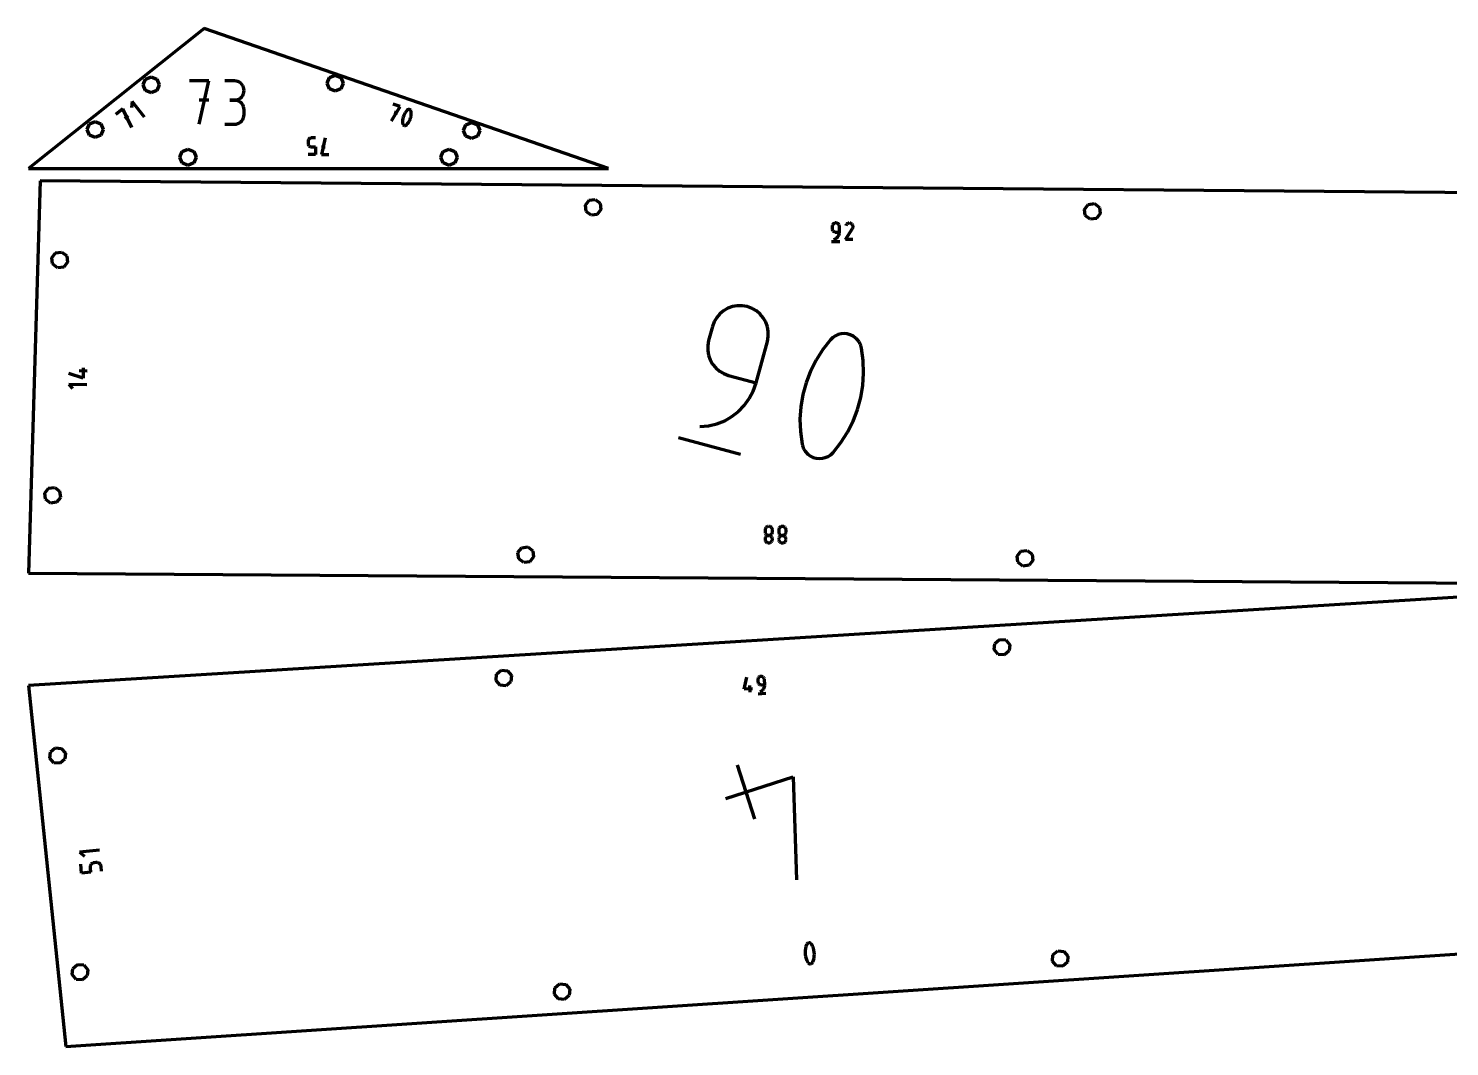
# Model space of a CAD drawing. Header units: inches. Extents: x -100 to 100, y -100 to -26.
# Drawn here: x 70.73 to 84.96, y -78.47 to -68.27 of the extents above; entities that cross this region are included whole.
import ezdxf

# ---------------------------------------------------------------- set-up
doc = ezdxf.new("R2010")
doc.units = ezdxf.units.IN
doc.header["$MEASUREMENT"] = 0
for name, color, linetype, lineweight in [('annotation', 7, 'Continuous', 0), ('boundary', 7, 'Continuous', 0), ('hole', 7, 'Continuous', 0)]:
    doc.layers.add(name, color=color, linetype=linetype, lineweight=lineweight)

msp = doc.modelspace()

# ---------------------------------------------------------------- linework, layer by layer
at = {"layer": 'annotation', "color": 1, "lineweight": 70}
for p, q in [((72.531335, -68.792833), (72.338525, -68.792833)), ((72.434943, -69.226418), (72.531335, -68.792833)), ((72.790226, -68.793336), (72.693943, -68.793336)), ((72.807543, -68.79489), (72.790226, -68.793336)), ((72.823837, -68.799369), (72.807543, -68.79489)), ((72.838838, -68.806498), (72.823837, -68.799369)), ((72.852275, -68.816001), (72.838838, -68.806498)), ((72.863877, -68.827602), (72.852275, -68.816001)), ((72.873372, -68.841026), (72.863877, -68.827602)), ((72.88049, -68.855998), (72.873372, -68.841026)), ((72.884959, -68.872242), (72.88049, -68.855998)), ((72.886509, -68.889483), (72.884959, -68.872242)), ((72.884959, -68.906804), (72.886509, -68.889483)), ((72.886509, -68.889483), (72.886509, -68.889483)), ((71.764355, -68.999163), (71.757279, -69.062137)), ((71.890035, -69.156709), (71.764355, -68.999163)), ((72.531335, -68.985915), (72.434943, -68.985915)), ((72.790226, -68.985901), (72.742017, -68.985901)), ((72.742017, -68.985901), (72.790226, -68.985901)), ((72.790226, -68.985901), (72.807543, -68.984347)), ((72.807543, -68.987456), (72.790226, -68.985901)), ((72.790226, -68.985901), (72.790226, -68.985901)), ((72.807543, -68.984347), (72.823837, -68.979865)), ((72.823837, -68.991935), (72.807543, -68.987456)), ((72.823837, -68.979865), (72.838838, -68.972729)), ((72.838838, -68.999064), (72.823837, -68.991935)), ((72.838838, -68.972729), (72.852275, -68.963212)), ((72.852275, -69.008567), (72.838838, -68.999064)), ((72.852275, -68.963212), (72.863877, -68.951588)), ((72.863877, -69.020168), (72.852275, -69.008567)), ((72.863877, -68.951588), (72.873372, -68.93813)), ((72.873372, -69.033592), (72.863877, -69.020168)), ((72.873372, -68.93813), (72.88049, -68.923111)), ((72.88049, -69.048564), (72.873372, -69.033592)), ((72.88049, -68.923111), (72.884959, -68.906804)), ((74.45019, -69.048844), (74.38026, -69.024622)), ((71.67024, -69.074241), (71.600181, -69.130129)), ((71.760896, -69.259728), (71.67024, -69.074241)), ((71.726208, -69.144399), (71.691183, -69.172339)), ((72.873372, -69.178726), (72.88049, -69.163753)), ((72.884959, -69.064808), (72.88049, -69.048564)), ((72.88049, -69.163753), (72.884959, -69.147505)), ((72.886509, -69.082048), (72.884959, -69.064808)), ((72.884959, -69.147505), (72.886509, -69.130258)), ((72.886509, -69.130258), (72.886509, -69.082048)), ((72.886509, -69.082048), (72.886509, -69.082048)), ((74.36076, -69.193991), (74.45019, -69.048844)), ((74.425934, -69.118873), (74.390974, -69.106764)), ((74.475581, -69.171145), (74.473434, -69.187087)), ((74.479293, -69.155555), (74.475581, -69.171145)), ((74.484531, -69.140433), (74.479293, -69.155555)), ((74.491254, -69.125895), (74.484531, -69.140433)), ((74.499423, -69.112057), (74.491254, -69.125895)), ((74.508996, -69.099036), (74.499423, -69.112057)), ((74.519935, -69.086948), (74.508996, -69.099036)), ((74.523134, -69.084276), (74.519935, -69.086948)), ((74.519935, -69.086948), (74.519935, -69.086948)), ((74.52666, -69.082275), (74.523134, -69.084276)), ((74.53042, -69.080946), (74.52666, -69.082275)), ((74.534321, -69.080286), (74.53042, -69.080946)), ((74.538268, -69.080295), (74.534321, -69.080286)), ((74.542168, -69.080972), (74.538268, -69.080295)), ((74.545929, -69.082315), (74.542168, -69.080972)), ((74.549456, -69.084322), (74.545929, -69.082315)), ((74.548803, -69.179703), (74.554041, -69.16458)), ((74.552656, -69.086994), (74.549456, -69.084322)), ((74.55381, -69.088224), (74.552656, -69.086994)), ((74.552656, -69.086994), (74.552656, -69.086994)), ((74.554868, -69.089544), (74.55381, -69.088224)), ((74.554041, -69.16458), (74.557746, -69.148988)), ((74.555827, -69.090945), (74.554868, -69.089544)), ((74.556683, -69.092419), (74.555827, -69.090945)), ((74.55743, -69.093956), (74.556683, -69.092419)), ((74.558066, -69.095547), (74.55743, -69.093956)), ((74.557746, -69.148988), (74.559877, -69.133043)), ((74.558585, -69.097184), (74.558066, -69.095547)), ((74.558983, -69.098857), (74.558585, -69.097184)), ((74.559257, -69.100558), (74.558983, -69.098857)), ((74.560394, -69.116861), (74.559257, -69.100558)), ((74.559257, -69.100558), (74.559257, -69.100558)), ((74.559877, -69.133043), (74.560394, -69.116861)), ((72.693943, -69.226405), (72.790226, -69.226405)), ((72.790226, -69.226405), (72.807543, -69.224851)), ((72.790226, -69.226405), (72.790226, -69.226405)), ((72.807543, -69.224851), (72.823837, -69.220374)), ((72.823837, -69.220374), (72.838838, -69.213248)), ((72.838838, -69.213248), (72.852275, -69.203748)), ((72.852275, -69.203748), (72.863877, -69.192149)), ((72.863877, -69.192149), (72.873372, -69.178726)), ((74.473434, -69.187087), (74.472895, -69.203264)), ((74.472895, -69.203264), (74.474001, -69.21956)), ((74.474001, -69.21956), (74.474001, -69.21956)), ((74.474001, -69.21956), (74.474273, -69.221256)), ((74.474273, -69.221256), (74.474668, -69.222921)), ((74.474668, -69.222921), (74.475183, -69.224547)), ((74.475183, -69.224547), (74.475816, -69.226129)), ((74.475816, -69.226129), (74.476564, -69.227663)), ((74.476564, -69.227663), (74.477427, -69.229143)), ((74.477427, -69.229143), (74.478401, -69.230563)), ((74.478401, -69.230563), (74.479484, -69.231918)), ((74.479484, -69.231918), (74.480674, -69.233203)), ((74.480674, -69.233203), (74.480674, -69.233203)), ((74.480674, -69.233203), (74.483856, -69.235835)), ((74.483856, -69.235835), (74.487369, -69.237813)), ((74.487369, -69.237813), (74.491119, -69.239133)), ((74.491119, -69.239133), (74.495013, -69.239795)), ((74.495013, -69.239795), (74.498955, -69.239797)), ((74.498955, -69.239797), (74.502852, -69.239137)), ((74.502852, -69.239137), (74.506608, -69.237813)), ((74.506608, -69.237813), (74.51013, -69.235825)), ((74.51013, -69.235825), (74.513324, -69.233169)), ((74.513324, -69.233169), (74.524292, -69.221089)), ((74.513324, -69.233169), (74.513324, -69.233169)), ((74.524292, -69.221089), (74.533889, -69.208073)), ((74.533889, -69.208073), (74.542072, -69.194239)), ((74.542072, -69.194239), (74.548803, -69.179703)), ((73.52691, -69.393221), (73.526314, -69.399858)), ((73.526314, -69.399858), (73.526314, -69.41824)), ((73.526314, -69.41824), (73.526314, -69.41824)), ((73.526314, -69.41824), (73.526909, -69.424875)), ((73.526909, -69.424875), (73.528626, -69.431114)), ((73.528627, -69.386972), (73.52691, -69.393221)), ((73.528626, -69.431114), (73.531358, -69.436856)), ((73.53136, -69.381218), (73.528627, -69.386972)), ((73.531358, -69.436856), (73.535001, -69.441997)), ((73.535005, -69.376062), (73.53136, -69.381218)), ((73.535001, -69.441997), (73.539451, -69.446435)), ((73.539455, -69.371609), (73.535005, -69.376062)), ((73.539451, -69.446435), (73.544601, -69.450066)), ((73.544606, -69.367963), (73.539455, -69.371609)), ((73.544601, -69.450066), (73.550349, -69.452786)), ((73.550353, -69.36523), (73.544606, -69.367963)), ((73.550349, -69.452786), (73.556587, -69.454494)), ((73.55659, -69.363514), (73.550353, -69.36523)), ((73.556587, -69.454494), (73.563213, -69.455087)), ((73.563213, -69.362918), (73.55659, -69.363514)), ((73.600111, -69.362918), (73.563213, -69.362918)), ((73.563213, -69.362918), (73.563213, -69.362918)), ((73.563213, -69.455087), (73.600111, -69.455087)), ((73.600111, -69.455087), (73.600111, -69.529082)), ((73.699368, -69.362918), (73.662428, -69.529082)), ((73.662428, -69.455087), (73.699368, -69.455087)), ((73.600111, -69.529082), (73.526314, -69.529082)), ((73.662428, -69.529082), (73.736319, -69.529082)), ((78.775705, -70.25243), (78.775551, -70.270911)), ((78.775551, -70.270911), (78.775551, -70.270911)), ((78.775551, -70.270911), (78.776092, -70.277555)), ((78.776356, -70.245795), (78.775705, -70.25243)), ((78.776092, -70.277555), (78.777757, -70.28382)), ((78.778126, -70.239558), (78.776356, -70.245795)), ((78.777757, -70.28382), (78.780444, -70.289599)), ((78.780908, -70.233823), (78.778126, -70.239558)), ((78.780444, -70.289599), (78.784046, -70.294787)), ((78.784597, -70.228694), (78.780908, -70.233823)), ((78.784046, -70.294787), (78.788461, -70.299278)), ((78.789085, -70.224276), (78.784597, -70.228694)), ((78.788461, -70.299278), (78.793583, -70.302967)), ((78.794268, -70.22067), (78.789085, -70.224276)), ((78.793583, -70.302967), (78.799309, -70.305749)), ((78.80004, -70.217983), (78.794268, -70.22067)), ((78.799309, -70.305749), (78.805533, -70.307519)), ((78.806293, -70.216317), (78.80004, -70.217983)), ((78.805533, -70.307519), (78.812153, -70.308169)), ((78.812923, -70.215776), (78.806293, -70.216317)), ((78.812153, -70.308169), (78.849063, -70.308477)), ((78.819556, -70.216427), (78.812923, -70.215776)), ((78.812923, -70.215776), (78.812923, -70.215776)), ((78.825788, -70.218197), (78.819556, -70.216427)), ((78.831516, -70.220981), (78.825788, -70.218197)), ((78.836636, -70.224672), (78.831516, -70.220981)), ((78.841046, -70.229165), (78.836636, -70.224672)), ((78.844643, -70.234354), (78.841046, -70.229165)), ((78.847324, -70.240134), (78.844643, -70.234354)), ((78.848985, -70.2464), (78.847324, -70.240134)), ((78.848152, -70.319676), (78.849063, -70.308477)), ((78.849524, -70.253045), (78.848985, -70.2464)), ((78.849063, -70.308477), (78.849524, -70.253045)), ((78.849524, -70.253045), (78.849524, -70.253045)), ((78.9108, -70.382816), (78.979926, -70.273573)), ((78.916982, -70.235126), (78.912058, -70.244383)), ((78.920874, -70.229704), (78.916982, -70.235126)), ((78.925526, -70.225189), (78.920874, -70.229704)), ((78.930799, -70.221617), (78.925526, -70.225189)), ((78.936552, -70.219024), (78.930799, -70.221617)), ((78.942644, -70.217444), (78.936552, -70.219024)), ((78.948934, -70.216913), (78.942644, -70.217444)), ((78.955281, -70.217465), (78.948934, -70.216913)), ((78.961545, -70.219138), (78.955281, -70.217465)), ((78.967586, -70.221965), (78.961545, -70.219138)), ((78.972978, -70.225861), (78.967586, -70.221965)), ((78.967586, -70.221965), (78.967586, -70.221965)), ((78.977474, -70.23052), (78.972978, -70.225861)), ((78.981036, -70.2358), (78.977474, -70.23052)), ((78.979926, -70.273573), (78.980008, -70.273473)), ((78.979926, -70.273573), (78.979926, -70.273573)), ((78.980008, -70.273473), (78.980087, -70.273372)), ((78.980087, -70.273372), (78.980164, -70.273269)), ((78.980164, -70.273269), (78.980238, -70.273164)), ((78.980238, -70.273164), (78.98031, -70.273055)), ((78.98031, -70.273055), (78.980381, -70.272942)), ((78.980381, -70.272942), (78.980451, -70.272823)), ((78.980451, -70.272823), (78.980521, -70.272699)), ((78.980521, -70.272699), (78.980591, -70.272568)), ((78.980591, -70.272568), (78.983458, -70.266544)), ((78.980591, -70.272568), (78.980591, -70.272568)), ((78.983624, -70.241559), (78.981036, -70.2358)), ((78.983458, -70.266544), (78.985155, -70.260289)), ((78.985199, -70.247655), (78.983624, -70.241559)), ((78.985155, -70.260289), (78.985723, -70.253946)), ((78.985723, -70.253946), (78.985199, -70.247655)), ((78.769843, -70.402419), (78.85295, -70.403111)), ((78.793068, -70.381834), (78.803656, -70.377989)), ((78.793068, -70.381834), (78.793068, -70.381834)), ((78.803656, -70.377989), (78.813388, -70.372753)), ((78.813388, -70.372753), (78.822164, -70.366261)), ((78.822164, -70.366261), (78.829882, -70.358648)), ((78.829882, -70.358648), (78.836441, -70.350049)), ((78.836441, -70.350049), (78.84174, -70.340597)), ((78.84174, -70.340597), (78.845677, -70.330428)), ((78.845677, -70.330428), (78.848152, -70.319676)), ((78.984619, -70.383431), (78.9108, -70.382816)), ((77.619326, -71.164287), (77.593825, -71.207449)), ((77.65141, -71.126871), (77.619326, -71.164287)), ((77.689081, -71.095769), (77.65141, -71.126871)), ((77.731342, -71.07155), (77.689081, -71.095769)), ((77.777193, -71.054781), (77.731342, -71.07155)), ((77.82564, -71.046032), (77.777193, -71.054781)), ((77.875683, -71.04587), (77.82564, -71.046032)), ((77.926325, -71.054864), (77.875683, -71.04587)), ((77.974652, -71.07278), (77.926325, -71.054864)), ((77.926325, -71.054864), (77.926325, -71.054864)), ((78.017777, -71.098274), (77.974652, -71.07278)), ((78.055139, -71.130355), (78.017777, -71.098274)), ((78.086174, -71.168029), (78.055139, -71.130355)), ((78.11032, -71.210304), (78.086174, -71.168029)), ((77.575906, -71.255789), (77.538409, -71.393696)), ((77.593825, -71.207449), (77.575906, -71.255789)), ((78.127014, -71.256188), (78.11032, -71.210304)), ((78.135693, -71.304688), (78.127014, -71.256188)), ((78.135795, -71.354811), (78.135693, -71.304688)), ((77.538409, -71.393696), (77.529384, -71.444452)), ((77.529384, -71.444452), (77.52952, -71.494577)), ((77.538409, -71.393696), (77.538409, -71.393696)), ((78.014287, -71.819209), (78.126756, -71.405566)), ((78.126756, -71.405566), (78.135795, -71.354811)), ((78.126756, -71.405566), (78.126756, -71.405566)), ((78.759195, -71.386795), (78.68125, -71.485674)), ((78.782445, -71.364523), (78.759195, -71.386795)), ((78.759195, -71.386795), (78.759195, -71.386795)), ((78.808568, -71.347259), (78.782445, -71.364523)), ((78.836844, -71.335043), (78.808568, -71.347259)), ((78.866551, -71.327914), (78.836844, -71.335043)), ((78.89697, -71.325914), (78.866551, -71.327914)), ((78.92738, -71.329081), (78.89697, -71.325914)), ((78.957061, -71.337455), (78.92738, -71.329081)), ((78.985292, -71.351077), (78.957061, -71.337455)), ((79.011354, -71.369987), (78.985292, -71.351077)), ((79.020888, -71.378856), (79.011354, -71.369987)), ((79.011354, -71.369987), (79.011354, -71.369987)), ((79.029736, -71.388472), (79.020888, -71.378856)), ((79.03786, -71.398767), (79.029736, -71.388472)), ((79.045225, -71.409674), (79.03786, -71.398767)), ((79.051792, -71.421126), (79.045225, -71.409674)), ((79.057523, -71.433056), (79.051792, -71.421126)), ((79.062382, -71.445396), (79.057523, -71.433056)), ((79.06633, -71.458079), (79.062382, -71.445396)), ((77.52952, -71.494577), (77.538244, -71.543078)), ((77.538244, -71.543078), (77.554982, -71.588961)), ((77.554982, -71.588961), (77.579164, -71.631231)), ((78.614309, -71.591027), (78.558623, -71.701938)), ((78.68125, -71.485674), (78.614309, -71.591027)), ((79.069332, -71.471037), (79.06633, -71.458079)), ((79.086644, -71.596065), (79.069332, -71.471037)), ((79.069332, -71.471037), (79.069332, -71.471037)), ((79.091147, -71.721029), (79.086644, -71.596065)), ((71.272573, -71.770995), (71.132147, -71.726375)), ((71.315179, -71.701395), (71.234294, -71.698976)), ((71.275597, -71.669873), (71.272573, -71.770995)), ((77.579164, -71.631231), (77.610215, -71.668897)), ((77.610215, -71.668897), (77.647563, -71.700963)), ((77.647563, -71.700963), (77.690637, -71.726435)), ((77.690637, -71.726435), (77.738861, -71.744321)), ((78.558623, -71.701938), (78.51444, -71.817488)), ((79.083089, -71.845014), (79.091147, -71.721029)), ((71.311019, -71.840496), (71.128898, -71.83505)), ((71.128898, -71.83505), (71.168186, -71.876749)), ((77.738861, -71.744321), (78.014287, -71.819209)), ((77.985451, -71.901176), (78.014287, -71.819209)), ((78.51444, -71.817488), (78.482009, -71.936761)), ((79.06272, -71.967101), (79.083089, -71.845014)), ((77.896355, -72.045022), (77.9458, -71.976717)), ((77.9458, -71.976717), (77.985451, -71.901176)), ((78.482009, -71.936761), (78.461581, -72.058838)), ((79.03029, -72.086374), (79.06272, -71.967101)), ((77.699481, -72.198454), (77.772174, -72.156699)), ((77.772174, -72.156699), (77.838139, -72.105286)), ((77.838139, -72.105286), (77.896355, -72.045022)), ((78.461581, -72.058838), (78.453405, -72.182803)), ((78.986047, -72.201914), (79.03029, -72.086374)), ((77.451256, -72.257695), (77.538, -72.24976)), ((77.451256, -72.257695), (77.451256, -72.257695)), ((77.538, -72.24976), (77.621082, -72.229743)), ((77.621082, -72.229743), (77.699481, -72.198454)), ((78.453405, -72.182803), (78.45773, -72.307738)), ((78.45773, -72.307738), (78.474806, -72.432725)), ((78.930242, -72.312805), (78.986047, -72.201914)), ((77.237086, -72.365963), (77.85724, -72.534583)), ((78.474806, -72.432725), (78.474806, -72.432725)), ((78.474806, -72.432725), (78.477791, -72.445656)), ((78.477791, -72.445656), (78.481703, -72.458271)), ((78.784943, -72.516968), (78.863124, -72.418129)), ((78.863124, -72.418129), (78.930242, -72.312805)), ((78.481703, -72.458271), (78.486523, -72.470531)), ((78.486523, -72.470531), (78.49223, -72.482394)), ((78.49223, -72.482394), (78.498805, -72.493822)), ((78.498805, -72.493822), (78.506227, -72.504772)), ((78.506227, -72.504772), (78.514476, -72.515204)), ((78.514476, -72.515204), (78.523533, -72.525079)), ((78.523533, -72.525079), (78.533378, -72.534355)), ((78.533378, -72.534355), (78.533378, -72.534355)), ((78.533378, -72.534355), (78.559274, -72.552969)), ((78.559274, -72.552969), (78.587382, -72.566361)), ((78.587382, -72.566361), (78.616974, -72.574568)), ((78.616974, -72.574568), (78.647323, -72.577626)), ((78.647323, -72.577626), (78.6777, -72.575572)), ((78.6777, -72.575572), (78.707379, -72.568443)), ((78.707379, -72.568443), (78.73563, -72.556275)), ((78.73563, -72.556275), (78.761727, -72.539104)), ((78.761727, -72.539104), (78.784943, -72.516968)), ((78.784943, -72.516968), (78.784943, -72.516968)), ((78.104364, -73.293596), (78.104235, -73.311985)), ((78.105007, -73.286962), (78.104364, -73.293596)), ((78.106769, -73.280732), (78.105007, -73.286962)), ((78.109544, -73.275007), (78.106769, -73.280732)), ((78.113226, -73.269889), (78.109544, -73.275007)), ((78.117709, -73.265481), (78.113226, -73.269889)), ((78.122888, -73.261885), (78.117709, -73.265481)), ((78.128657, -73.259204), (78.122888, -73.261885)), ((78.134909, -73.257539), (78.128657, -73.259204)), ((78.141538, -73.256993), (78.134909, -73.257539)), ((78.148159, -73.257632), (78.141538, -73.256993)), ((78.141538, -73.256993), (78.141538, -73.256993)), ((78.154387, -73.259385), (78.148159, -73.257632)), ((78.160117, -73.262148), (78.154387, -73.259385)), ((78.165245, -73.265816), (78.160117, -73.262148)), ((78.169666, -73.270287), (78.165245, -73.265816)), ((78.173276, -73.275456), (78.169666, -73.270287)), ((78.17597, -73.281219), (78.173276, -73.275456)), ((78.177644, -73.287474), (78.17597, -73.281219)), ((78.178193, -73.294115), (78.177644, -73.287474)), ((78.178063, -73.312505), (78.178193, -73.294115)), ((78.178193, -73.294115), (78.178193, -73.294115)), ((78.240531, -73.294554), (78.240401, -73.312943)), ((78.241173, -73.287921), (78.240531, -73.294554)), ((78.242935, -73.281691), (78.241173, -73.287921)), ((78.24571, -73.275966), (78.242935, -73.281691)), ((78.249392, -73.270848), (78.24571, -73.275966)), ((78.253876, -73.26644), (78.249392, -73.270848)), ((78.259055, -73.262844), (78.253876, -73.26644)), ((78.264823, -73.260163), (78.259055, -73.262844)), ((78.271075, -73.258498), (78.264823, -73.260163)), ((78.277704, -73.257952), (78.271075, -73.258498)), ((78.284326, -73.258591), (78.277704, -73.257952)), ((78.277704, -73.257952), (78.277704, -73.257952)), ((78.290554, -73.260344), (78.284326, -73.258591)), ((78.296284, -73.263106), (78.290554, -73.260344)), ((78.301411, -73.266775), (78.296284, -73.263106)), ((78.305832, -73.271245), (78.301411, -73.266775)), ((78.309442, -73.276414), (78.305832, -73.271245)), ((78.312136, -73.282178), (78.309442, -73.276414)), ((78.31381, -73.288432), (78.312136, -73.282178)), ((78.314359, -73.295074), (78.31381, -73.288432)), ((78.31423, -73.313463), (78.314359, -73.295074)), ((78.314359, -73.295074), (78.314359, -73.295074)), ((78.104357, -73.379271), (78.103715, -73.385907)), ((78.103715, -73.385907), (78.103715, -73.385907)), ((78.103715, -73.385907), (78.104264, -73.392521)), ((78.104235, -73.311985), (78.104235, -73.311985)), ((78.104235, -73.311985), (78.104784, -73.31863)), ((78.104264, -73.392521), (78.105937, -73.398761)), ((78.106119, -73.373031), (78.104357, -73.379271)), ((78.104784, -73.31863), (78.106457, -73.324893)), ((78.105937, -73.398761), (78.10863, -73.404521)), ((78.108894, -73.367292), (78.106119, -73.373031)), ((78.106457, -73.324893), (78.10915, -73.330669)), ((78.10863, -73.404521), (78.112238, -73.409693)), ((78.112576, -73.362157), (78.108894, -73.367292)), ((78.10915, -73.330669), (78.112758, -73.335853)), ((78.112238, -73.409693), (78.116658, -73.414172)), ((78.11706, -73.357732), (78.112576, -73.362157)), ((78.112758, -73.335853), (78.117178, -73.340339)), ((78.116658, -73.414172), (78.121786, -73.417852)), ((78.122239, -73.35412), (78.11706, -73.357732)), ((78.117178, -73.340339), (78.122305, -73.344022)), ((78.121786, -73.417852), (78.127516, -73.420625)), ((78.128007, -73.351425), (78.122239, -73.35412)), ((78.122305, -73.344022), (78.128036, -73.346797)), ((78.127516, -73.420625), (78.133745, -73.422387)), ((78.134259, -73.34975), (78.128007, -73.351425)), ((78.128036, -73.346797), (78.134265, -73.348558)), ((78.133745, -73.422387), (78.140369, -73.423029)), ((78.140889, -73.349201), (78.134259, -73.34975)), ((78.134265, -73.348558), (78.140889, -73.349201)), ((78.140369, -73.423029), (78.147002, -73.42248)), ((78.140369, -73.423029), (78.140369, -73.423029)), ((78.140889, -73.349201), (78.147521, -73.348651)), ((78.140889, -73.349201), (78.140889, -73.349201)), ((78.14751, -73.349843), (78.140889, -73.349201)), ((78.140889, -73.349201), (78.140889, -73.349201)), ((78.147002, -73.42248), (78.153255, -73.420807)), ((78.153738, -73.351606), (78.14751, -73.349843)), ((78.147521, -73.348651), (78.153775, -73.346977)), ((78.153255, -73.420807), (78.159024, -73.418114)), ((78.159468, -73.354382), (78.153738, -73.351606)), ((78.153775, -73.346977), (78.159544, -73.344282)), ((78.159024, -73.418114), (78.164203, -73.414507)), ((78.164596, -73.358067), (78.159468, -73.354382)), ((78.159544, -73.344282), (78.164722, -73.34067)), ((78.164203, -73.414507), (78.168685, -73.41009)), ((78.169016, -73.362555), (78.164596, -73.358067)), ((78.164722, -73.34067), (78.169205, -73.336246)), ((78.168685, -73.41009), (78.172366, -73.404969)), ((78.172626, -73.36774), (78.169016, -73.362555)), ((78.169205, -73.336246), (78.172886, -73.331113)), ((78.172366, -73.404969), (78.17514, -73.399248)), ((78.17532, -73.373518), (78.172626, -73.36774)), ((78.172886, -73.331113), (78.17566, -73.325376)), ((78.17514, -73.399248), (78.176901, -73.393033)), ((78.176994, -73.379782), (78.17532, -73.373518)), ((78.17566, -73.325376), (78.177421, -73.319138)), ((78.176901, -73.393033), (78.177543, -73.386427)), ((78.177543, -73.386427), (78.176994, -73.379782)), ((78.177421, -73.319138), (78.178063, -73.312505)), ((78.177543, -73.386427), (78.177543, -73.386427)), ((78.240524, -73.380229), (78.239881, -73.386866)), ((78.239881, -73.386866), (78.239881, -73.386866)), ((78.239881, -73.386866), (78.24043, -73.39348)), ((78.240401, -73.312943), (78.240401, -73.312943)), ((78.240401, -73.312943), (78.24095, -73.319588)), ((78.24043, -73.39348), (78.242103, -73.39972)), ((78.242285, -73.373989), (78.240524, -73.380229)), ((78.24095, -73.319588), (78.242623, -73.325851)), ((78.242103, -73.39972), (78.244796, -73.405479)), ((78.24506, -73.36825), (78.242285, -73.373989)), ((78.242623, -73.325851), (78.245316, -73.331627)), ((78.244796, -73.405479), (78.248405, -73.410652)), ((78.248743, -73.363116), (78.24506, -73.36825)), ((78.245316, -73.331627), (78.248924, -73.336811)), ((78.248405, -73.410652), (78.252825, -73.415131)), ((78.253226, -73.358691), (78.248743, -73.363116)), ((78.248924, -73.336811), (78.253344, -73.341297)), ((78.252825, -73.415131), (78.257952, -73.41881)), ((78.258405, -73.355078), (78.253226, -73.358691)), ((78.253344, -73.341297), (78.258472, -73.344981)), ((78.257952, -73.41881), (78.263682, -73.421584)), ((78.264174, -73.352383), (78.258405, -73.355078)), ((78.258472, -73.344981), (78.264202, -73.347756)), ((78.263682, -73.421584), (78.269912, -73.423345)), ((78.270426, -73.350709), (78.264174, -73.352383)), ((78.264202, -73.347756), (78.270431, -73.349517)), ((78.269912, -73.423345), (78.276536, -73.423988)), ((78.277055, -73.350159), (78.270426, -73.350709)), ((78.270431, -73.349517), (78.277055, -73.350159)), ((78.276536, -73.423988), (78.283168, -73.423439)), ((78.276536, -73.423988), (78.276536, -73.423988)), ((78.277055, -73.350159), (78.283688, -73.34961)), ((78.277055, -73.350159), (78.277055, -73.350159)), ((78.283677, -73.350802), (78.277055, -73.350159)), ((78.277055, -73.350159), (78.277055, -73.350159)), ((78.283168, -73.423439), (78.289421, -73.421765)), ((78.289904, -73.352564), (78.283677, -73.350802)), ((78.283688, -73.34961), (78.289941, -73.347936)), ((78.289421, -73.421765), (78.29519, -73.419072)), ((78.295634, -73.355341), (78.289904, -73.352564)), ((78.289941, -73.347936), (78.29571, -73.345241)), ((78.29519, -73.419072), (78.300369, -73.415465)), ((78.300762, -73.359025), (78.295634, -73.355341)), ((78.29571, -73.345241), (78.300889, -73.341629)), ((78.300369, -73.415465), (78.304852, -73.411049)), ((78.305183, -73.363513), (78.300762, -73.359025)), ((78.300889, -73.341629), (78.305371, -73.337204)), ((78.304852, -73.411049), (78.308533, -73.405928)), ((78.308792, -73.368699), (78.305183, -73.363513)), ((78.305371, -73.337204), (78.309053, -73.332071)), ((78.308533, -73.405928), (78.311306, -73.400207)), ((78.311486, -73.374476), (78.308792, -73.368699)), ((78.309053, -73.332071), (78.311826, -73.326334)), ((78.311306, -73.400207), (78.313067, -73.393991)), ((78.31316, -73.38074), (78.311486, -73.374476)), ((78.311826, -73.326334), (78.313587, -73.320097)), ((78.313067, -73.393991), (78.313709, -73.387386)), ((78.313709, -73.387386), (78.31316, -73.38074)), ((78.313587, -73.320097), (78.31423, -73.313463)), ((78.313709, -73.387386), (78.313709, -73.387386)), ((77.893471, -74.890345), (77.919934, -74.769647)), ((77.954868, -74.920572), (77.950669, -74.852841)), ((78.030246, -74.790735), (78.030077, -74.796861)), ((78.030077, -74.796861), (78.031128, -74.813818)), ((78.031466, -74.784902), (78.030246, -74.790735)), ((78.031128, -74.813818), (78.031128, -74.813818)), ((78.031128, -74.813818), (78.032053, -74.819876)), ((78.033647, -74.779464), (78.031466, -74.784902)), ((78.032053, -74.819876), (78.033984, -74.825513)), ((78.036698, -74.774522), (78.033647, -74.779464)), ((78.033984, -74.825513), (78.03682, -74.830639)), ((78.040529, -74.770181), (78.036698, -74.774522)), ((78.03682, -74.830639), (78.040459, -74.835164)), ((78.040459, -74.835164), (78.044796, -74.838997)), ((78.04505, -74.76654), (78.040529, -74.770181)), ((78.044796, -74.838997), (78.049732, -74.84205)), ((78.050168, -74.763703), (78.04505, -74.76654)), ((78.049732, -74.84205), (78.055161, -74.844232)), ((78.055795, -74.761772), (78.050168, -74.763703)), ((78.055161, -74.844232), (78.060984, -74.845452)), ((78.061839, -74.760848), (78.055795, -74.761772)), ((78.060984, -74.845452), (78.067096, -74.845622)), ((78.067964, -74.761018), (78.061839, -74.760848)), ((78.061839, -74.760848), (78.061839, -74.760848)), ((78.067096, -74.845622), (78.100961, -74.843522)), ((78.073793, -74.762239), (78.067964, -74.761018)), ((78.079225, -74.764421), (78.073793, -74.762239)), ((78.084158, -74.767475), (78.079225, -74.764421)), ((78.088493, -74.771311), (78.084158, -74.767475)), ((78.092126, -74.775838), (78.088493, -74.771311)), ((78.094957, -74.780965), (78.092126, -74.775838)), ((78.096885, -74.786603), (78.094957, -74.780965)), ((78.096319, -74.873448), (78.099274, -74.86387)), ((78.097807, -74.792662), (78.096885, -74.786603)), ((78.100961, -74.843522), (78.097807, -74.792662)), ((78.097807, -74.792662), (78.097807, -74.792662)), ((78.099274, -74.86387), (78.100849, -74.853851)), ((78.100849, -74.853851), (78.100961, -74.843522)), ((77.978148, -74.885094), (77.893471, -74.890345)), ((78.03438, -74.934778), (78.110632, -74.93005)), ((78.054348, -74.914403), (78.063809, -74.910194)), ((78.054348, -74.914403), (78.054348, -74.914403)), ((78.063809, -74.910194), (78.072396, -74.904765)), ((78.072396, -74.904765), (78.080024, -74.898245)), ((78.080024, -74.898245), (78.086611, -74.890766)), ((78.086611, -74.890766), (78.09207, -74.882457)), ((78.09207, -74.882457), (78.096319, -74.873448)), ((77.826173, -75.649333), (77.998932, -76.189139)), ((77.710356, -75.984283), (78.385228, -75.768297)), ((78.385228, -75.768297), (78.418219, -76.799787)), ((71.437552, -76.503149), (71.236977, -76.52389)), ((71.236977, -76.52389), (71.286191, -76.563868)), ((71.258579, -76.732783), (71.249367, -76.643702)), ((71.344463, -76.663191), (71.34318, -76.670935)), ((71.34318, -76.670935), (71.343292, -76.679006)), ((71.343292, -76.679006), (71.347898, -76.723546)), ((71.34703, -76.655914), (71.344463, -76.663191)), ((71.350769, -76.649243), (71.34703, -76.655914)), ((71.35557, -76.643318), (71.350769, -76.649243)), ((71.361321, -76.638279), (71.35557, -76.643318)), ((71.367911, -76.634264), (71.361321, -76.638279)), ((71.375229, -76.631413), (71.367911, -76.634264)), ((71.383163, -76.629867), (71.375229, -76.631413)), ((71.405352, -76.627572), (71.383163, -76.629867)), ((71.383163, -76.629867), (71.383163, -76.629867)), ((71.413438, -76.627463), (71.405352, -76.627572)), ((71.421195, -76.628755), (71.413438, -76.627463)), ((71.428482, -76.631337), (71.421195, -76.628755)), ((71.435161, -76.635092), (71.428482, -76.631337)), ((71.441092, -76.639908), (71.435161, -76.635092)), ((71.446135, -76.645671), (71.441092, -76.639908)), ((71.450152, -76.652267), (71.446135, -76.645671)), ((71.453002, -76.659581), (71.450152, -76.652267)), ((71.454548, -76.667501), (71.453002, -76.659581)), ((71.459154, -76.712041), (71.454548, -76.667501)), ((71.454548, -76.667501), (71.454548, -76.667501)), ((71.347898, -76.723546), (71.258579, -76.732783)), ((78.537094, -77.43398), (78.532511, -77.435915)), ((78.541945, -77.432836), (78.537094, -77.43398)), ((78.546953, -77.432528), (78.541945, -77.432836)), ((78.552007, -77.4331), (78.546953, -77.432528)), ((78.556998, -77.434597), (78.552007, -77.4331)), ((78.504779, -77.510048), (78.504097, -77.530251)), ((78.504097, -77.530251), (78.505439, -77.5504)), ((78.507494, -77.489949), (78.504779, -77.510048)), ((78.505439, -77.5504), (78.508793, -77.570343)), ((78.512254, -77.470107), (78.507494, -77.489949)), ((78.508793, -77.570343), (78.51415, -77.589923)), ((78.519067, -77.450677), (78.512254, -77.470107)), ((78.521474, -77.446022), (78.519067, -77.450677)), ((78.519067, -77.450677), (78.519067, -77.450677)), ((78.524591, -77.44198), (78.521474, -77.446022)), ((78.528307, -77.438596), (78.524591, -77.44198)), ((78.532511, -77.435915), (78.528307, -77.438596)), ((78.556998, -77.434597), (78.556998, -77.434597)), ((78.559013, -77.435505), (78.556998, -77.434597)), ((78.560938, -77.436548), (78.559013, -77.435505)), ((78.562767, -77.43772), (78.560938, -77.436548)), ((78.564497, -77.439017), (78.562767, -77.43772)), ((78.566121, -77.440432), (78.564497, -77.439017)), ((78.567634, -77.44196), (78.566121, -77.440432)), ((78.569031, -77.443597), (78.567634, -77.44196)), ((78.570307, -77.445338), (78.569031, -77.443597)), ((78.571457, -77.447176), (78.570307, -77.445338)), ((78.580749, -77.465572), (78.571457, -77.447176)), ((78.571457, -77.447176), (78.571457, -77.447176)), ((78.588069, -77.48464), (78.580749, -77.465572)), ((78.593407, -77.504223), (78.588069, -77.48464)), ((78.596752, -77.524167), (78.593407, -77.504223)), ((78.594725, -77.584614), (78.597421, -77.564517)), ((78.598093, -77.544317), (78.596752, -77.524167)), ((78.597421, -77.564517), (78.598093, -77.544317)), ((78.51415, -77.589923), (78.521499, -77.608985)), ((78.521499, -77.608985), (78.53083, -77.627375)), ((78.53083, -77.627375), (78.53083, -77.627375)), ((78.53083, -77.627375), (78.531984, -77.629217)), ((78.531984, -77.629217), (78.533269, -77.630966)), ((78.533269, -77.630966), (78.534677, -77.632613)), ((78.534677, -77.632613), (78.536197, -77.634151)), ((78.536197, -77.634151), (78.537821, -77.63557)), ((78.537821, -77.63557), (78.53954, -77.636863)), ((78.53954, -77.636863), (78.541343, -77.63802)), ((78.541343, -77.63802), (78.543221, -77.639034)), ((78.543221, -77.639034), (78.545166, -77.639897)), ((78.545166, -77.639897), (78.545166, -77.639897)), ((78.545166, -77.639897), (78.550199, -77.64143)), ((78.550199, -77.64143), (78.555285, -77.642031)), ((78.555285, -77.642031), (78.560315, -77.641744)), ((78.560315, -77.641744), (78.565181, -77.640614)), ((78.565181, -77.640614), (78.569773, -77.638685)), ((78.569773, -77.638685), (78.573982, -77.636002)), ((78.573982, -77.636002), (78.577699, -77.63261)), ((78.577699, -77.63261), (78.580815, -77.628552)), ((78.580815, -77.628552), (78.58322, -77.623874)), ((78.58322, -77.623874), (78.589995, -77.604451)), ((78.58322, -77.623874), (78.58322, -77.623874)), ((78.589995, -77.604451), (78.594725, -77.584614))]:
    msp.add_line(p, q, dxfattribs=at)
at = {"layer": 'boundary', "color": 5, "lineweight": 70}
for p, q in [((72.485064, -68.266591), (70.725814, -69.67)), ((76.536773, -69.67), (72.485064, -68.266591)), ((70.725814, -69.67), (76.536773, -69.67)), ((70.843351, -69.795), (70.725814, -73.725426)), ((86.924634, -69.928929), (70.843351, -69.795)), ((70.725814, -73.725426), (85.686057, -73.830741)), ((85.211361, -73.955741), (70.725814, -74.85393)), ((70.725814, -74.85393), (71.099954, -78.471961)), ((71.099954, -78.471961), (86.06036, -77.475998))]:
    msp.add_line(p, q, dxfattribs=at)
at = {"layer": 'hole', "color": 5, "lineweight": 70}
for p, q in [((71.898261, -68.774778), (71.955664, -68.751002)), ((71.955664, -68.751002), (72.013066, -68.774778)), ((73.740464, -68.758732), (73.797866, -68.734955)), ((73.797866, -68.734955), (73.855269, -68.758732)), ((71.874484, -68.832181), (71.898261, -68.774778)), ((71.898261, -68.889584), (71.874484, -68.832181)), ((71.955664, -68.91336), (71.898261, -68.889584)), ((72.013066, -68.889584), (71.955664, -68.91336)), ((72.013066, -68.774778), (72.036843, -68.832181)), ((72.036843, -68.832181), (72.013066, -68.889584)), ((73.716687, -68.816135), (73.740464, -68.758732)), ((73.740464, -68.873537), (73.716687, -68.816135)), ((73.797866, -68.897314), (73.740464, -68.873537)), ((73.855269, -68.873537), (73.797866, -68.897314)), ((73.855269, -68.758732), (73.879046, -68.816135)), ((73.879046, -68.816135), (73.855269, -68.873537)), ((71.313723, -69.279518), (71.3375, -69.222115)), ((71.3375, -69.33692), (71.313723, -69.279518)), ((71.3375, -69.222115), (71.394903, -69.198338)), ((71.394903, -69.198338), (71.452305, -69.222115)), ((71.452305, -69.222115), (71.476082, -69.279518)), ((71.476082, -69.279518), (71.452305, -69.33692)), ((75.084139, -69.289786), (75.107916, -69.232383)), ((75.107916, -69.347188), (75.084139, -69.289786)), ((75.107916, -69.232383), (75.165318, -69.208606)), ((75.165318, -69.208606), (75.222721, -69.232383)), ((75.222721, -69.232383), (75.246498, -69.289786)), ((75.246498, -69.289786), (75.222721, -69.347188)), ((71.394903, -69.360697), (71.3375, -69.33692)), ((71.452305, -69.33692), (71.394903, -69.360697)), ((75.165318, -69.370965), (75.107916, -69.347188)), ((75.222721, -69.347188), (75.165318, -69.370965)), ((72.242648, -69.558), (72.266425, -69.500598)), ((72.266425, -69.615403), (72.242648, -69.558)), ((72.266425, -69.500598), (72.323827, -69.476821)), ((72.323827, -69.476821), (72.38123, -69.500598)), ((72.38123, -69.500598), (72.405007, -69.558)), ((72.405007, -69.558), (72.38123, -69.615403)), ((74.857579, -69.558), (74.881356, -69.500598)), ((74.881356, -69.615403), (74.857579, -69.558)), ((74.881356, -69.500598), (74.938759, -69.476821)), ((74.938759, -69.476821), (74.996161, -69.500598)), ((74.996161, -69.500598), (75.019938, -69.558)), ((75.019938, -69.558), (74.996161, -69.615403)), ((72.323827, -69.639179), (72.266425, -69.615403)), ((72.38123, -69.615403), (72.323827, -69.639179)), ((74.938759, -69.639179), (74.881356, -69.615403)), ((74.996161, -69.615403), (74.938759, -69.639179)), ((76.303922, -70.038588), (76.341926, -69.989435)), ((76.341926, -69.989435), (76.403556, -69.981552)), ((76.403556, -69.981552), (76.452709, -70.019557)), ((76.452709, -70.019557), (76.460592, -70.081186)), ((81.303748, -70.080227), (81.341753, -70.031074)), ((81.341753, -70.031074), (81.403383, -70.023191)), ((81.403383, -70.023191), (81.452536, -70.061196)), ((76.311805, -70.100217), (76.303922, -70.038588)), ((76.360958, -70.138222), (76.311805, -70.100217)), ((76.422587, -70.130339), (76.360958, -70.138222)), ((76.460592, -70.081186), (76.422587, -70.130339)), ((81.311631, -70.141857), (81.303748, -70.080227)), ((81.360784, -70.179862), (81.311631, -70.141857)), ((81.422414, -70.171979), (81.360784, -70.179862)), ((81.460419, -70.122826), (81.422414, -70.171979)), ((81.452536, -70.061196), (81.460419, -70.122826)), ((70.96016, -70.566325), (70.998165, -70.517172)), ((70.968043, -70.627954), (70.96016, -70.566325)), ((70.998165, -70.517172), (71.059795, -70.509289)), ((71.059795, -70.509289), (71.108948, -70.547293)), ((71.108948, -70.547293), (71.116831, -70.608923)), ((71.017196, -70.665959), (70.968043, -70.627954)), ((71.078826, -70.658076), (71.017196, -70.665959)), ((71.116831, -70.608923), (71.078826, -70.658076)), ((70.889638, -72.92458), (70.927643, -72.875427)), ((70.927643, -72.875427), (70.989273, -72.867544)), ((70.989273, -72.867544), (71.038426, -72.905549)), ((70.897521, -72.98621), (70.889638, -72.92458)), ((70.946674, -73.024215), (70.897521, -72.98621)), ((71.008304, -73.016332), (70.946674, -73.024215)), ((71.046309, -72.967179), (71.008304, -73.016332)), ((71.038426, -72.905549), (71.046309, -72.967179)), ((75.629202, -73.520441), (75.667207, -73.471288)), ((75.637085, -73.582071), (75.629202, -73.520441)), ((75.686238, -73.620076), (75.637085, -73.582071)), ((75.667207, -73.471288), (75.728837, -73.463405)), ((75.728837, -73.463405), (75.77799, -73.50141)), ((75.785873, -73.56304), (75.747868, -73.612193)), ((75.77799, -73.50141), (75.785873, -73.56304)), ((80.629078, -73.555638), (80.667083, -73.506485)), ((80.636961, -73.617268), (80.629078, -73.555638)), ((80.667083, -73.506485), (80.728713, -73.498603)), ((80.728713, -73.498603), (80.777866, -73.536607)), ((80.777866, -73.536607), (80.785749, -73.598237)), ((75.747868, -73.612193), (75.686238, -73.620076)), ((80.686114, -73.655273), (80.636961, -73.617268)), ((80.747744, -73.64739), (80.686114, -73.655273)), ((80.785749, -73.598237), (80.747744, -73.64739)), ((80.400016, -74.493193), (80.405165, -74.431275)), ((80.405165, -74.431275), (80.452588, -74.391132)), ((80.452588, -74.391132), (80.514507, -74.396281)), ((80.514507, -74.396281), (80.554649, -74.443704)), ((80.554649, -74.443704), (80.549501, -74.505623)), ((80.440159, -74.540616), (80.400016, -74.493193)), ((80.502077, -74.545765), (80.440159, -74.540616)), ((80.549501, -74.505623), (80.502077, -74.545765)), ((75.414749, -74.74071), (75.462173, -74.700567)), ((75.462173, -74.700567), (75.524091, -74.705716)), ((75.524091, -74.705716), (75.564233, -74.753139)), ((75.409601, -74.802628), (75.414749, -74.74071)), ((75.449743, -74.850052), (75.409601, -74.802628)), ((75.511661, -74.8552), (75.449743, -74.850052)), ((75.559085, -74.815058), (75.511661, -74.8552)), ((75.564233, -74.753139), (75.559085, -74.815058)), ((70.940915, -75.57978), (70.946064, -75.517861)), ((70.981057, -75.627203), (70.940915, -75.57978)), ((70.946064, -75.517861), (70.993487, -75.477719)), ((70.993487, -75.477719), (71.055405, -75.482867)), ((71.055405, -75.482867), (71.095548, -75.530291)), ((71.095548, -75.530291), (71.090399, -75.592209)), ((71.042976, -75.632352), (70.981057, -75.627203)), ((71.090399, -75.592209), (71.042976, -75.632352)), ((80.982788, -77.614392), (80.987937, -77.552473)), ((80.987937, -77.552473), (81.03536, -77.512331)), ((81.03536, -77.512331), (81.097279, -77.517479)), ((81.097279, -77.517479), (81.137421, -77.564903)), ((81.137421, -77.564903), (81.132272, -77.626821)), ((71.165399, -77.750598), (71.170548, -77.68868)), ((71.170548, -77.68868), (71.217971, -77.648538)), ((71.217971, -77.648538), (71.27989, -77.653686)), ((71.27989, -77.653686), (71.320032, -77.70111)), ((71.320032, -77.70111), (71.314883, -77.763028)), ((81.022931, -77.661815), (80.982788, -77.614392)), ((81.084849, -77.666964), (81.022931, -77.661815)), ((81.132272, -77.626821), (81.084849, -77.666964)), ((71.205542, -77.798022), (71.165399, -77.750598)), ((71.26746, -77.80317), (71.205542, -77.798022)), ((71.314883, -77.763028), (71.26746, -77.80317)), ((75.99898, -77.884604), (76.046404, -77.844462)), ((76.046404, -77.844462), (76.108322, -77.849611)), ((76.108322, -77.849611), (76.148464, -77.897034)), ((75.993832, -77.946523), (75.99898, -77.884604)), ((76.033974, -77.993946), (75.993832, -77.946523)), ((76.095892, -77.999095), (76.033974, -77.993946)), ((76.143316, -77.958952), (76.095892, -77.999095)), ((76.148464, -77.897034), (76.143316, -77.958952))]:
    msp.add_line(p, q, dxfattribs=at)

doc.saveas('drawing.dxf')
